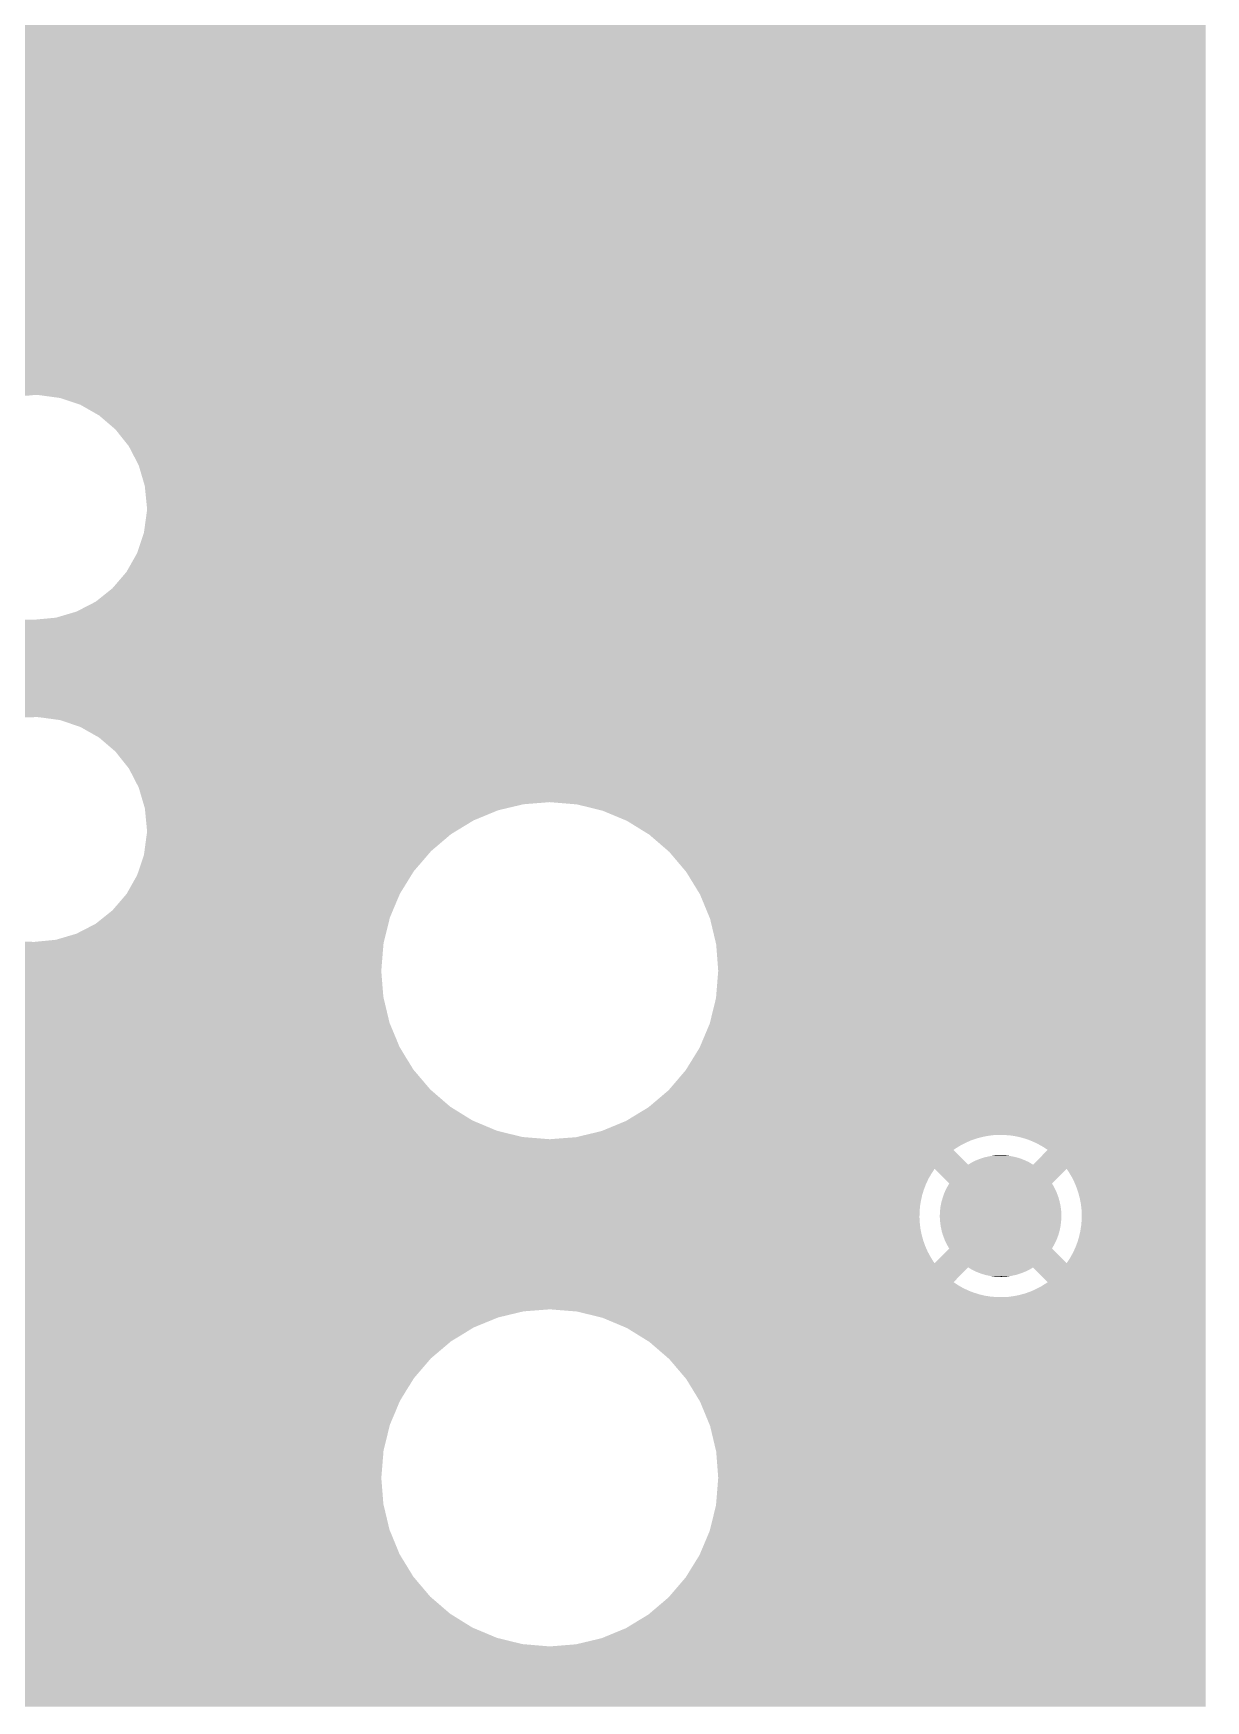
# Model space of a CAD drawing. Extents: x 295 to 953, y 10 to 290.
# Drawn here: x 848.76 to 862.05, y 114.86 to 133.76 of the extents above; entities that cross this region are included whole.
import ezdxf

# ---------------------------------------------------------------- set-up
doc = ezdxf.new("R2010")
doc.units = 0
doc.header["$LTSCALE"] = 5
doc.header["$MEASUREMENT"] = 0
doc.layers.add('GND', color=7, linetype='CONTINUOUS')

msp = doc.modelspace()

# ---------------------------------------------------------------- linework, layer by layer
at = {"layer": 'GND'}
for points in [[(702.237, 133.633), (702.082, 133.888), (862.053, 133.633), (862.053, 133.888)], [(702.351, 133.357), (702.237, 133.633), (862.053, 133.357), (862.053, 133.633)], [(702.42, 133.066), (702.351, 133.357), (862.053, 133.066), (862.053, 133.357)], [(702.444, 132.769), (702.42, 133.066), (862.053, 132.769), (862.053, 133.066)], [(702.418, 132.459), (702.444, 132.769), (862.053, 132.459), (862.053, 132.769)], [(702.347, 132.169), (702.418, 132.459), (862.053, 132.169), (862.053, 132.459)], [(702.232, 131.894), (702.347, 132.169), (862.053, 131.894), (862.053, 132.169)], [(702.075, 131.64), (702.232, 131.894), (862.053, 131.64), (862.053, 131.894)], [(701.88, 131.414), (702.075, 131.64), (862.053, 131.414), (862.053, 131.64)], [(701.652, 131.22), (701.88, 131.414), (862.053, 131.22), (862.053, 131.414)], [(701.397, 131.065), (701.652, 131.22), (862.053, 131.065), (862.053, 131.22)], [(701.121, 130.951), (701.397, 131.065), (862.053, 130.951), (862.053, 131.065)], [(588.094, 130.774), (588.13, 130.829), (862.053, 130.774), (862.053, 130.829)], [(588.13, 130.829), (588.147, 130.858), (862.053, 130.829), (862.053, 130.858)], [(700.533, 130.858), (700.831, 130.882), (862.053, 130.858), (862.053, 130.882)], [(700.831, 130.882), (701.121, 130.951), (862.053, 130.882), (862.053, 130.951)], [(511.399, 130.725), (511.399, 130.774), (862.053, 130.725), (862.053, 130.774)], [(587.879, 130.559), (587.713, 130.725), (862.053, 130.559), (862.053, 130.725)], [(587.495, 130.401), (587.559, 130.414), (862.053, 130.401), (862.053, 130.414)], [(587.559, 130.414), (587.623, 130.431), (862.053, 130.414), (862.053, 130.431)], [(587.623, 130.431), (587.684, 130.453), (862.053, 130.431), (862.053, 130.453)], [(587.684, 130.453), (587.744, 130.48), (862.053, 130.453), (862.053, 130.48)], [(587.744, 130.48), (587.802, 130.51), (862.053, 130.48), (862.053, 130.51)], [(587.802, 130.51), (587.858, 130.545), (862.053, 130.51), (862.053, 130.545)], [(587.858, 130.545), (587.879, 130.559), (862.053, 130.545), (862.053, 130.559)], [(511.399, 130.16), (511.399, 130.388), (862.053, 130.16), (862.053, 130.388)], [(587.365, 130.388), (587.43, 130.392), (862.053, 130.388), (862.053, 130.392)], [(587.43, 130.392), (587.495, 130.401), (862.053, 130.392), (862.053, 130.401)], [(828.419, 130.156), (828.327, 130.16), (862.053, 130.156), (862.053, 130.16)], [(828.635, 130.114), (828.419, 130.156), (862.053, 130.114), (862.053, 130.156)], [(828.813, 130.037), (828.635, 130.114), (862.053, 130.037), (862.053, 130.114)], [(831.293, 130.036), (831.228, 130.037), (862.053, 130.036), (862.053, 130.037)], [(831.359, 130.031), (831.293, 130.036), (862.053, 130.031), (862.053, 130.036)], [(831.424, 130.021), (831.359, 130.031), (862.053, 130.021), (862.053, 130.031)], [(831.487, 130.006), (831.424, 130.021), (862.053, 130.006), (862.053, 130.021)], [(831.55, 129.987), (831.487, 130.006), (862.053, 129.987), (862.053, 130.006)], [(831.611, 129.963), (831.55, 129.987), (862.053, 129.963), (862.053, 129.987)], [(831.671, 129.935), (831.611, 129.963), (862.053, 129.935), (862.053, 129.963)], [(831.616, 129.7), (831.782, 129.867), (862.053, 129.7), (862.053, 129.867)], [(831.728, 129.903), (831.671, 129.935), (862.053, 129.903), (862.053, 129.935)], [(831.782, 129.867), (831.728, 129.903), (862.053, 129.867), (862.053, 129.903)], [(829.211, 129.661), (829.187, 129.7), (862.053, 129.661), (862.053, 129.7)], [(829.216, 129.652), (829.211, 129.661), (848.68, 129.652), (848.774, 129.661)], [(848.822, 129.66), (848.774, 129.661), (862.053, 129.66), (862.053, 129.661)], [(849.064, 129.627), (848.822, 129.66), (862.053, 129.627), (862.053, 129.66)], [(849.294, 129.55), (849.064, 129.627), (862.053, 129.55), (862.053, 129.627)], [(849.506, 129.429), (849.294, 129.55), (862.053, 129.429), (862.053, 129.55)], [(849.691, 129.271), (849.506, 129.429), (862.053, 129.271), (862.053, 129.429)], [(849.843, 129.08), (849.691, 129.271), (862.053, 129.08), (862.053, 129.271)], [(849.955, 128.864), (849.843, 129.08), (862.053, 128.864), (862.053, 129.08)], [(850.024, 128.63), (849.955, 128.864), (862.053, 128.63), (862.053, 128.864)], [(850.048, 128.387), (850.024, 128.63), (862.053, 128.387), (862.053, 128.63)], [(850.014, 128.098), (850.047, 128.339), (862.053, 128.098), (862.053, 128.339)], [(850.047, 128.339), (850.048, 128.387), (862.053, 128.339), (862.053, 128.387)], [(849.936, 127.867), (850.014, 128.098), (862.053, 127.867), (862.053, 128.098)], [(849.816, 127.655), (849.936, 127.867), (862.053, 127.655), (862.053, 127.867)], [(849.657, 127.47), (849.816, 127.655), (862.053, 127.47), (862.053, 127.655)], [(849.467, 127.318), (849.657, 127.47), (862.053, 127.318), (862.053, 127.47)], [(849.017, 127.137), (849.25, 127.206), (862.053, 127.137), (862.053, 127.206)], [(849.25, 127.206), (849.467, 127.318), (862.053, 127.206), (862.053, 127.318)], [(631.33, 127.114), (631.33, 127.115), (848.774, 127.114), (848.726, 127.115)], [(631.34, 127.057), (631.33, 127.114), (862.053, 127.057), (862.053, 127.114)], [(631.347, 126.992), (631.34, 127.057), (862.053, 126.992), (862.053, 127.057)], [(848.774, 127.114), (849.017, 127.137), (862.053, 127.114), (862.053, 127.137)], [(631.333, 126.751), (631.343, 126.816), (862.053, 126.751), (862.053, 126.816)], [(631.343, 126.816), (631.348, 126.881), (862.053, 126.816), (862.053, 126.881)], [(631.349, 126.927), (631.347, 126.992), (862.053, 126.927), (862.053, 126.992)], [(631.348, 126.881), (631.349, 126.927), (862.053, 126.881), (862.053, 126.927)], [(631.275, 126.564), (631.298, 126.625), (862.053, 126.564), (862.053, 126.625)], [(631.298, 126.625), (631.318, 126.687), (862.053, 126.625), (862.053, 126.687)], [(631.318, 126.687), (631.333, 126.751), (862.053, 126.687), (862.053, 126.751)], [(631.178, 126.392), (631.215, 126.447), (862.053, 126.392), (862.053, 126.447)], [(631.215, 126.447), (631.247, 126.504), (862.053, 126.447), (862.053, 126.504)], [(631.247, 126.504), (631.275, 126.564), (862.053, 126.504), (862.053, 126.564)], [(615.258, 126.344), (615.228, 126.392), (862.053, 126.344), (862.053, 126.392)], [(630.964, 126.178), (630.797, 126.344), (862.053, 126.178), (862.053, 126.344)], [(630.707, 126.05), (630.769, 126.072), (862.053, 126.05), (862.053, 126.072)], [(630.769, 126.072), (630.829, 126.098), (862.053, 126.072), (862.053, 126.098)], [(630.829, 126.098), (630.887, 126.129), (862.053, 126.098), (862.053, 126.129)], [(630.887, 126.129), (630.943, 126.163), (862.053, 126.129), (862.053, 126.163)], [(630.943, 126.163), (630.964, 126.178), (862.053, 126.163), (862.053, 126.178)], [(630.449, 126.007), (630.496, 126.01), (848.746, 126.007), (848.774, 126.01)], [(630.496, 126.01), (630.515, 126.011), (862.053, 126.01), (862.053, 126.011)], [(630.515, 126.011), (630.58, 126.019), (862.053, 126.011), (862.053, 126.019)], [(630.58, 126.019), (630.644, 126.032), (862.053, 126.019), (862.053, 126.032)], [(630.644, 126.032), (630.707, 126.05), (862.053, 126.032), (862.053, 126.05)], [(848.822, 126.009), (848.774, 126.01), (862.053, 126.009), (862.053, 126.01)], [(849.064, 125.976), (848.822, 126.009), (862.053, 125.976), (862.053, 126.009)], [(849.294, 125.898), (849.064, 125.976), (862.053, 125.898), (862.053, 125.976)], [(849.506, 125.778), (849.294, 125.898), (862.053, 125.778), (862.053, 125.898)], [(849.691, 125.619), (849.506, 125.778), (862.053, 125.619), (862.053, 125.778)], [(849.843, 125.429), (849.691, 125.619), (862.053, 125.429), (862.053, 125.619)], [(849.955, 125.212), (849.843, 125.429), (862.053, 125.212), (862.053, 125.429)], [(850.004, 125.046), (849.955, 125.212), (862.053, 125.046), (862.053, 125.212)], [(850.011, 125.022), (850.004, 125.046), (854.318, 125.022), (854.616, 125.046)], [(850.024, 124.979), (850.011, 125.022), (854.136, 124.979), (854.318, 125.022)], [(850.027, 124.953), (850.024, 124.979), (854.028, 124.953), (854.136, 124.979)], [(850.038, 124.839), (850.027, 124.953), (853.752, 124.839), (854.028, 124.953)], [(854.926, 125.02), (854.616, 125.046), (862.053, 125.02), (862.053, 125.046)], [(855.215, 124.949), (854.926, 125.02), (862.053, 124.949), (862.053, 125.02)], [(855.491, 124.834), (855.215, 124.949), (862.053, 124.834), (862.053, 124.949)], [(850.048, 124.736), (850.038, 124.839), (853.583, 124.736), (853.752, 124.839)], [(850.047, 124.688), (850.048, 124.736), (853.504, 124.688), (853.583, 124.736)], [(855.745, 124.677), (855.491, 124.834), (862.053, 124.677), (862.053, 124.834)], [(850.02, 124.49), (850.046, 124.684), (853.269, 124.49), (853.497, 124.684)], [(850.046, 124.684), (850.047, 124.688), (853.497, 124.684), (853.504, 124.688)], [(855.971, 124.482), (855.745, 124.677), (862.053, 124.482), (862.053, 124.677)], [(849.953, 124.264), (850.014, 124.446), (853.075, 124.264), (853.232, 124.446)], [(850.014, 124.446), (850.02, 124.49), (853.232, 124.446), (853.269, 124.49)], [(856.164, 124.254), (855.971, 124.482), (862.053, 124.254), (862.053, 124.482)], [(849.82, 124.01), (849.936, 124.216), (852.918, 124.01), (853.045, 124.216)], [(849.936, 124.216), (849.953, 124.264), (853.045, 124.216), (853.075, 124.264)], [(856.32, 123.999), (856.164, 124.254), (862.053, 123.999), (862.053, 124.254)], [(849.657, 123.819), (849.816, 124.004), (852.837, 123.819), (852.915, 124.004)], [(849.816, 124.004), (849.82, 124.01), (852.915, 124.004), (852.918, 124.01)], [(856.434, 123.723), (856.32, 123.999), (862.053, 123.723), (862.053, 123.999)], [(849.552, 123.735), (849.657, 123.819), (852.802, 123.735), (852.837, 123.819)], [(849.25, 123.555), (849.467, 123.667), (852.758, 123.555), (852.786, 123.667)], [(849.467, 123.667), (849.552, 123.735), (852.786, 123.667), (852.802, 123.735)], [(856.503, 123.433), (856.434, 123.723), (862.053, 123.433), (862.053, 123.723)], [(749.63, 123.462), (749.63, 123.463), (848.774, 123.462), (848.726, 123.463)], [(749.634, 123.445), (749.63, 123.462), (852.731, 123.445), (852.735, 123.462)], [(749.641, 123.406), (749.634, 123.445), (852.728, 123.406), (852.731, 123.445)], [(848.774, 123.462), (849.017, 123.486), (852.735, 123.462), (852.741, 123.486)], [(849.017, 123.486), (849.25, 123.555), (852.741, 123.486), (852.758, 123.555)], [(856.526, 123.135), (856.503, 123.433), (862.053, 123.135), (862.053, 123.433)], [(749.648, 123.341), (749.641, 123.406), (852.722, 123.341), (852.728, 123.406)], [(749.643, 123.165), (749.649, 123.23), (852.708, 123.165), (852.713, 123.23)], [(749.65, 123.275), (749.648, 123.341), (852.717, 123.275), (852.722, 123.341)], [(749.649, 123.23), (749.65, 123.275), (852.713, 123.23), (852.717, 123.275)], [(749.599, 122.973), (749.618, 123.036), (852.718, 122.973), (852.713, 123.036)], [(749.618, 123.036), (749.633, 123.1), (852.713, 123.036), (852.708, 123.1)], [(749.633, 123.1), (749.639, 123.135), (852.708, 123.1), (852.706, 123.135)], [(749.639, 123.135), (749.643, 123.165), (852.706, 123.135), (852.708, 123.165)], [(856.501, 122.826), (856.526, 123.135), (862.053, 122.826), (862.053, 123.135)], [(749.539, 122.838), (749.547, 122.853), (852.729, 122.838), (852.728, 122.853)], [(749.547, 122.853), (749.575, 122.912), (852.728, 122.853), (852.723, 122.912)], [(749.575, 122.912), (749.599, 122.973), (852.723, 122.912), (852.718, 122.973)], [(699.441, 122.735), (699.442, 122.741), (852.754, 122.735), (852.752, 122.741)], [(749.479, 122.741), (749.515, 122.796), (852.752, 122.741), (852.739, 122.796)], [(749.515, 122.796), (749.539, 122.838), (852.739, 122.796), (852.729, 122.838)], [(815.228, 122.734), (815.162, 122.735), (852.754, 122.734), (852.754, 122.735)], [(815.293, 122.728), (815.228, 122.734), (852.755, 122.728), (852.754, 122.734)], [(815.358, 122.718), (815.293, 122.728), (852.758, 122.718), (852.755, 122.728)], [(815.422, 122.703), (815.358, 122.718), (852.761, 122.703), (852.758, 122.718)], [(815.485, 122.684), (815.422, 122.703), (852.766, 122.684), (852.761, 122.703)], [(815.546, 122.66), (815.485, 122.684), (852.771, 122.66), (852.766, 122.684)], [(815.605, 122.632), (815.546, 122.66), (852.778, 122.632), (852.771, 122.66)], [(856.43, 122.536), (856.501, 122.826), (862.053, 122.536), (862.053, 122.826)], [(815.551, 122.398), (815.7, 122.547), (852.86, 122.398), (852.798, 122.547)], [(815.662, 122.6), (815.605, 122.632), (852.786, 122.6), (852.778, 122.632)], [(815.717, 122.564), (815.662, 122.6), (852.794, 122.564), (852.786, 122.6)], [(815.7, 122.547), (815.717, 122.564), (852.798, 122.547), (852.794, 122.564)], [(856.314, 122.261), (856.43, 122.536), (862.053, 122.261), (862.053, 122.536)], [(699.279, 122.349), (699.283, 122.356), (852.88, 122.349), (852.878, 122.356)], [(748.75, 122.356), (748.815, 122.359), (852.878, 122.356), (852.876, 122.359)], [(748.815, 122.359), (748.88, 122.368), (852.876, 122.359), (852.872, 122.368)], [(748.88, 122.368), (748.945, 122.381), (852.872, 122.368), (852.867, 122.381)], [(748.945, 122.381), (749.006, 122.398), (852.867, 122.381), (852.86, 122.398)], [(815.957, 122.312), (815.932, 122.349), (852.896, 122.312), (852.88, 122.349)], [(815.981, 122.271), (815.957, 122.312), (852.912, 122.271), (852.896, 122.312)], [(815.985, 122.265), (815.981, 122.271), (852.916, 122.265), (852.912, 122.271)], [(843.972, 122.24), (843.662, 122.265), (852.932, 122.24), (852.916, 122.265)], [(844.262, 122.168), (843.972, 122.24), (852.975, 122.168), (852.932, 122.24)], [(844.537, 122.053), (844.262, 122.168), (853.046, 122.053), (852.975, 122.168)], [(856.157, 122.007), (856.314, 122.261), (862.053, 122.007), (862.053, 122.261)], [(844.596, 122.016), (844.537, 122.053), (853.068, 122.016), (853.046, 122.053)], [(844.791, 121.896), (844.596, 122.016), (853.17, 121.896), (853.068, 122.016)], [(855.963, 121.78), (856.157, 122.007), (862.053, 121.78), (862.053, 122.007)], [(844.915, 121.789), (844.791, 121.896), (853.261, 121.789), (853.17, 121.896)], [(845.017, 121.701), (844.915, 121.789), (853.363, 121.701), (853.261, 121.789)], [(855.735, 121.587), (855.963, 121.78), (862.053, 121.587), (862.053, 121.78)], [(845.108, 121.594), (845.017, 121.701), (853.487, 121.594), (853.363, 121.701)], [(845.211, 121.473), (845.108, 121.594), (853.682, 121.473), (853.487, 121.594)], [(855.48, 121.432), (855.735, 121.587), (862.053, 121.432), (862.053, 121.587)], [(845.233, 121.437), (845.211, 121.473), (853.741, 121.437), (853.682, 121.473)], [(845.303, 121.321), (845.233, 121.437), (854.017, 121.321), (853.741, 121.437)], [(855.204, 121.318), (855.48, 121.432), (862.053, 121.318), (862.053, 121.432)], [(845.347, 121.25), (845.303, 121.321), (854.307, 121.25), (854.017, 121.321)], [(845.362, 121.225), (845.347, 121.25), (854.616, 121.225), (854.307, 121.25)], [(845.366, 121.219), (845.362, 121.225), (859.413, 121.219), (859.431, 121.225)], [(845.37, 121.21), (845.366, 121.219), (859.388, 121.21), (859.413, 121.219)], [(845.381, 121.183), (845.37, 121.21), (859.328, 121.183), (859.388, 121.21)], [(845.393, 121.153), (845.381, 121.183), (859.27, 121.153), (859.328, 121.183)], [(845.408, 121.118), (845.393, 121.153), (859.214, 121.118), (859.27, 121.153)], [(854.616, 121.225), (854.701, 121.232), (859.431, 121.225), (859.45, 121.232)], [(854.701, 121.232), (854.914, 121.248), (859.45, 121.232), (859.51, 121.248)], [(854.914, 121.248), (854.917, 121.249), (859.51, 121.248), (859.513, 121.249)], [(854.917, 121.249), (854.972, 121.262), (859.513, 121.249), (859.577, 121.262)], [(854.972, 121.262), (855.007, 121.271), (859.577, 121.262), (859.642, 121.271)], [(855.007, 121.271), (855.023, 121.274), (859.642, 121.271), (859.708, 121.274)], [(855.023, 121.274), (855.204, 121.318), (862.053, 121.274), (862.053, 121.318)], [(859.773, 121.273), (859.708, 121.274), (862.053, 121.273), (862.053, 121.274)], [(859.839, 121.268), (859.773, 121.273), (862.053, 121.268), (862.053, 121.273)], [(859.903, 121.258), (859.839, 121.268), (862.053, 121.258), (862.053, 121.268)], [(859.967, 121.243), (859.903, 121.258), (862.053, 121.243), (862.053, 121.258)], [(860.03, 121.224), (859.967, 121.243), (862.053, 121.224), (862.053, 121.243)], [(860.091, 121.2), (860.03, 121.224), (862.053, 121.2), (862.053, 121.224)], [(860.15, 121.172), (860.091, 121.2), (862.053, 121.172), (862.053, 121.2)], [(860.207, 121.14), (860.15, 121.172), (862.053, 121.14), (862.053, 121.172)], [(845.413, 121.104), (845.408, 121.118), (859.194, 121.104), (859.214, 121.118)], [(845.48, 120.943), (845.413, 121.104), (859.355, 120.943), (859.194, 121.104)], [(859.36, 120.937), (859.393, 120.957), (860.096, 120.937), (860.062, 120.957)], [(859.393, 120.957), (859.41, 120.966), (860.062, 120.957), (860.047, 120.966)], [(859.41, 120.966), (859.444, 120.983), (860.047, 120.966), (860.011, 120.983)], [(859.444, 120.983), (859.462, 120.99), (860.011, 120.983), (859.995, 120.99)], [(859.462, 120.99), (859.496, 121.004), (859.995, 120.99), (859.958, 121.004)], [(859.496, 121.004), (859.515, 121.01), (859.958, 121.004), (859.942, 121.01)], [(859.515, 121.01), (859.55, 121.021), (859.942, 121.01), (859.903, 121.021)], [(859.55, 121.021), (859.57, 121.025), (859.903, 121.021), (859.888, 121.025)], [(859.57, 121.025), (859.606, 121.033), (859.888, 121.025), (859.847, 121.033)], [(859.606, 121.033), (859.627, 121.036), (859.847, 121.033), (859.832, 121.036)], [(859.627, 121.036), (859.662, 121.041), (859.832, 121.036), (859.789, 121.041)], [(859.662, 121.041), (859.69, 121.042), (859.789, 121.041), (859.775, 121.042)], [(859.69, 121.042), (859.719, 121.044), (859.775, 121.042), (859.719, 121.044)], [(860.096, 120.937), (860.262, 121.104), (862.053, 120.937), (862.053, 121.104)], [(860.262, 121.104), (860.207, 121.14), (862.053, 121.104), (862.053, 121.14)], [(845.481, 120.937), (845.48, 120.943), (859.36, 120.937), (859.355, 120.943)], [(845.493, 120.889), (845.481, 120.937), (862.053, 120.889), (862.053, 120.937)], [(845.506, 120.834), (845.493, 120.889), (858.943, 120.834), (858.979, 120.889)], [(845.519, 120.777), (845.506, 120.834), (858.91, 120.777), (858.943, 120.834)], [(845.534, 120.718), (845.519, 120.777), (858.882, 120.718), (858.91, 120.777)], [(859.145, 120.723), (858.979, 120.889), (860.311, 120.723), (860.477, 120.889)], [(860.502, 120.851), (860.477, 120.889), (862.053, 120.851), (862.053, 120.889)], [(860.536, 120.795), (860.502, 120.851), (862.053, 120.795), (862.053, 120.851)], [(860.565, 120.736), (860.536, 120.795), (862.053, 120.736), (862.053, 120.795)], [(845.548, 120.657), (845.534, 120.718), (858.859, 120.657), (858.882, 120.718)], [(845.549, 120.652), (845.548, 120.657), (858.857, 120.652), (858.859, 120.657)], [(845.554, 120.594), (845.549, 120.652), (858.839, 120.594), (858.857, 120.652)], [(845.559, 120.53), (845.554, 120.594), (858.825, 120.53), (858.839, 120.594)], [(859.073, 120.569), (859.076, 120.577), (860.383, 120.569), (860.38, 120.577)], [(859.076, 120.577), (859.092, 120.622), (860.38, 120.577), (860.363, 120.622)], [(859.092, 120.622), (859.096, 120.63), (860.363, 120.622), (860.36, 120.63)], [(859.096, 120.63), (859.117, 120.673), (860.36, 120.63), (860.339, 120.673)], [(859.117, 120.673), (859.121, 120.681), (860.339, 120.673), (860.335, 120.681)], [(859.121, 120.681), (859.145, 120.723), (860.335, 120.681), (860.311, 120.723)], [(860.59, 120.675), (860.565, 120.736), (862.053, 120.675), (862.053, 120.736)], [(860.611, 120.613), (860.59, 120.675), (862.053, 120.613), (862.053, 120.675)], [(860.627, 120.55), (860.611, 120.613), (862.053, 120.55), (862.053, 120.613)], [(845.564, 120.465), (845.559, 120.53), (858.814, 120.465), (858.825, 120.53)], [(845.569, 120.4), (845.564, 120.465), (858.809, 120.4), (858.814, 120.465)], [(845.573, 120.354), (845.569, 120.4), (858.808, 120.354), (858.809, 120.4)], [(859.038, 120.355), (859.04, 120.402), (860.417, 120.355), (860.415, 120.402)], [(859.04, 120.402), (859.041, 120.411), (860.415, 120.402), (860.415, 120.411)], [(859.041, 120.411), (859.046, 120.459), (860.415, 120.411), (860.409, 120.459)], [(859.046, 120.459), (859.048, 120.468), (860.409, 120.459), (860.408, 120.468)], [(859.048, 120.468), (859.057, 120.514), (860.408, 120.468), (860.398, 120.514)], [(859.057, 120.514), (859.06, 120.523), (860.398, 120.514), (860.396, 120.523)], [(859.06, 120.523), (859.073, 120.569), (860.396, 120.523), (860.383, 120.569)], [(860.639, 120.485), (860.627, 120.55), (862.053, 120.485), (862.053, 120.55)], [(860.646, 120.42), (860.639, 120.485), (862.053, 120.42), (862.053, 120.485)], [(860.648, 120.354), (860.646, 120.42), (862.053, 120.354), (862.053, 120.42)], [(845.555, 120.14), (845.56, 120.204), (858.833, 120.14), (858.82, 120.204)], [(845.56, 120.204), (845.566, 120.269), (858.82, 120.204), (858.812, 120.269)], [(845.566, 120.269), (845.571, 120.334), (858.812, 120.269), (858.808, 120.334)], [(845.571, 120.334), (845.573, 120.354), (858.808, 120.334), (858.808, 120.354)], [(859.038, 120.354), (859.038, 120.355), (860.417, 120.354), (860.417, 120.355)], [(859.04, 120.307), (859.038, 120.354), (860.416, 120.307), (860.417, 120.354)], [(859.041, 120.298), (859.04, 120.307), (860.414, 120.298), (860.416, 120.307)], [(859.047, 120.25), (859.041, 120.298), (860.409, 120.25), (860.414, 120.298)], [(859.048, 120.241), (859.047, 120.25), (860.408, 120.241), (860.409, 120.25)], [(859.058, 120.195), (859.048, 120.241), (860.398, 120.195), (860.408, 120.241)], [(860.631, 120.179), (860.641, 120.244), (862.053, 120.179), (862.053, 120.244)], [(860.641, 120.244), (860.647, 120.309), (862.053, 120.244), (862.053, 120.309)], [(860.647, 120.309), (860.648, 120.354), (862.053, 120.309), (862.053, 120.354)], [(845.525, 119.955), (845.54, 120.015), (858.899, 119.955), (858.873, 120.015)], [(845.54, 120.015), (845.547, 120.045), (858.873, 120.015), (858.862, 120.045)], [(845.547, 120.045), (845.55, 120.076), (858.862, 120.045), (858.851, 120.076)], [(845.55, 120.076), (845.555, 120.14), (858.851, 120.076), (858.833, 120.14)], [(859.059, 120.186), (859.058, 120.195), (860.396, 120.186), (860.398, 120.195)], [(859.073, 120.14), (859.059, 120.186), (860.383, 120.14), (860.396, 120.186)], [(859.076, 120.132), (859.073, 120.14), (860.38, 120.132), (860.383, 120.14)], [(859.093, 120.087), (859.076, 120.132), (860.363, 120.087), (860.38, 120.132)], [(859.096, 120.079), (859.093, 120.087), (860.359, 120.079), (860.363, 120.087)], [(859.117, 120.036), (859.096, 120.079), (860.339, 120.036), (860.359, 120.079)], [(859.121, 120.028), (859.117, 120.036), (860.334, 120.028), (860.339, 120.036)], [(859.145, 119.986), (859.121, 120.028), (860.311, 119.986), (860.334, 120.028)], [(860.573, 119.991), (860.597, 120.052), (862.053, 119.991), (862.053, 120.052)], [(860.597, 120.052), (860.616, 120.115), (862.053, 120.052), (862.053, 120.115)], [(860.616, 120.115), (860.631, 120.179), (862.053, 120.115), (862.053, 120.179)], [(845.48, 119.772), (845.492, 119.82), (862.053, 119.772), (862.053, 119.82)], [(845.492, 119.82), (845.497, 119.841), (858.979, 119.82), (858.964, 119.841)], [(845.497, 119.841), (845.511, 119.897), (858.964, 119.841), (858.93, 119.897)], [(845.511, 119.897), (845.525, 119.955), (858.93, 119.897), (858.899, 119.955)], [(858.979, 119.82), (859.145, 119.986), (860.477, 119.82), (860.311, 119.986)], [(860.477, 119.82), (860.513, 119.875), (862.053, 119.82), (862.053, 119.875)], [(860.513, 119.875), (860.545, 119.932), (862.053, 119.875), (862.053, 119.932)], [(860.545, 119.932), (860.573, 119.991), (862.053, 119.932), (862.053, 119.991)], [(845.413, 119.605), (845.476, 119.755), (859.194, 119.605), (859.343, 119.755)], [(845.476, 119.755), (845.48, 119.772), (859.343, 119.755), (859.36, 119.772)], [(859.394, 119.752), (859.36, 119.772), (860.063, 119.752), (860.096, 119.772)], [(859.409, 119.743), (859.394, 119.752), (860.046, 119.743), (860.063, 119.752)], [(859.445, 119.726), (859.409, 119.743), (860.012, 119.726), (860.046, 119.743)], [(859.46, 119.719), (859.445, 119.726), (859.994, 119.719), (860.012, 119.726)], [(859.498, 119.705), (859.46, 119.719), (859.959, 119.705), (859.994, 119.719)], [(859.513, 119.699), (859.498, 119.705), (859.94, 119.699), (859.959, 119.705)], [(859.552, 119.688), (859.513, 119.699), (859.905, 119.688), (859.94, 119.699)], [(859.568, 119.684), (859.552, 119.688), (859.885, 119.684), (859.905, 119.688)], [(859.608, 119.676), (859.568, 119.684), (859.85, 119.676), (859.885, 119.684)], [(859.624, 119.673), (859.608, 119.676), (859.828, 119.673), (859.85, 119.676)], [(859.667, 119.668), (859.624, 119.673), (859.794, 119.668), (859.828, 119.673)], [(859.68, 119.667), (859.667, 119.668), (859.766, 119.667), (859.794, 119.668)], [(859.737, 119.665), (859.68, 119.667), (859.737, 119.665), (859.766, 119.667)], [(860.262, 119.605), (860.096, 119.772), (862.053, 119.605), (862.053, 119.772)], [(845.337, 119.441), (845.343, 119.451), (859.617, 119.441), (859.552, 119.451)], [(845.343, 119.451), (845.352, 119.466), (859.552, 119.451), (859.488, 119.466)], [(845.352, 119.466), (845.361, 119.48), (859.488, 119.466), (859.444, 119.48)], [(845.361, 119.48), (845.363, 119.485), (859.444, 119.48), (859.426, 119.485)], [(845.363, 119.485), (845.373, 119.509), (859.426, 119.485), (859.365, 119.509)], [(845.373, 119.509), (845.385, 119.537), (859.365, 119.509), (859.305, 119.537)], [(845.385, 119.537), (845.398, 119.569), (859.305, 119.537), (859.248, 119.569)], [(845.398, 119.569), (845.413, 119.605), (859.248, 119.569), (859.194, 119.605)], [(859.813, 119.438), (859.878, 119.447), (862.053, 119.438), (862.053, 119.447)], [(859.878, 119.447), (859.943, 119.46), (862.053, 119.447), (862.053, 119.46)], [(859.943, 119.46), (860.006, 119.477), (862.053, 119.46), (862.053, 119.477)], [(860.006, 119.477), (860.068, 119.499), (862.053, 119.477), (862.053, 119.499)], [(860.068, 119.499), (860.128, 119.526), (862.053, 119.499), (862.053, 119.526)], [(860.128, 119.526), (860.186, 119.556), (862.053, 119.526), (862.053, 119.556)], [(860.186, 119.556), (860.241, 119.591), (862.053, 119.556), (862.053, 119.591)], [(860.241, 119.591), (860.262, 119.605), (862.053, 119.591), (862.053, 119.605)], [(845.204, 119.226), (845.233, 119.274), (854.118, 119.226), (854.318, 119.274)], [(845.233, 119.274), (845.248, 119.297), (854.318, 119.274), (854.616, 119.297)], [(845.248, 119.297), (845.333, 119.435), (862.053, 119.297), (862.053, 119.435)], [(845.333, 119.436), (845.337, 119.441), (859.682, 119.436), (859.617, 119.441)], [(845.333, 119.435), (845.333, 119.436), (859.748, 119.435), (859.682, 119.436)], [(854.926, 119.272), (854.616, 119.297), (862.053, 119.272), (862.053, 119.297)], [(855.215, 119.201), (854.926, 119.272), (862.053, 119.201), (862.053, 119.272)], [(859.748, 119.435), (859.813, 119.438), (862.053, 119.435), (862.053, 119.438)], [(845.009, 118.999), (845.087, 119.091), (853.603, 118.999), (853.752, 119.091)], [(845.087, 119.091), (845.185, 119.204), (853.752, 119.091), (854.028, 119.204)], [(845.185, 119.204), (845.204, 119.226), (854.028, 119.204), (854.118, 119.226)], [(855.491, 119.085), (855.215, 119.201), (862.053, 119.085), (862.053, 119.201)], [(855.745, 118.928), (855.491, 119.085), (862.053, 118.928), (862.053, 119.085)], [(844.781, 118.806), (844.933, 118.935), (853.345, 118.806), (853.497, 118.935)], [(844.933, 118.935), (845.009, 118.999), (853.497, 118.935), (853.603, 118.999)], [(855.971, 118.733), (855.745, 118.928), (862.053, 118.733), (862.053, 118.928)], [(844.526, 118.651), (844.676, 118.742), (853.191, 118.651), (853.269, 118.742)], [(844.676, 118.742), (844.781, 118.806), (853.269, 118.742), (853.345, 118.806)], [(856.164, 118.506), (855.971, 118.733), (862.053, 118.506), (862.053, 118.733)], [(843.96, 118.467), (844.16, 118.515), (853.045, 118.467), (853.075, 118.515)], [(844.16, 118.515), (844.25, 118.537), (853.075, 118.515), (853.093, 118.537)], [(844.25, 118.537), (844.526, 118.651), (853.093, 118.537), (853.191, 118.651)], [(856.32, 118.251), (856.164, 118.506), (862.053, 118.251), (862.053, 118.506)], [(832.131, 118.423), (832.124, 118.444), (853.017, 118.423), (853.031, 118.444)], [(832.147, 118.359), (832.131, 118.423), (852.978, 118.359), (853.017, 118.423)], [(832.159, 118.294), (832.147, 118.359), (852.938, 118.294), (852.978, 118.359)], [(843.662, 118.444), (843.96, 118.467), (853.031, 118.444), (853.045, 118.467)], [(832.162, 118.261), (832.159, 118.294), (852.918, 118.261), (852.938, 118.294)], [(832.161, 118.053), (832.167, 118.118), (852.83, 118.053), (852.858, 118.118)], [(832.166, 118.229), (832.162, 118.261), (852.904, 118.229), (852.918, 118.261)], [(832.168, 118.164), (832.166, 118.229), (852.877, 118.164), (852.904, 118.229)], [(832.167, 118.118), (832.168, 118.164), (852.858, 118.118), (852.877, 118.164)], [(856.434, 117.975), (856.32, 118.251), (862.053, 117.975), (862.053, 118.251)], [(832.136, 117.924), (832.151, 117.986), (852.787, 117.924), (852.802, 117.986)], [(832.151, 117.988), (832.161, 118.053), (852.803, 117.988), (852.83, 118.053)], [(832.151, 117.986), (832.151, 117.988), (852.802, 117.986), (852.803, 117.988)], [(856.503, 117.684), (856.434, 117.975), (862.053, 117.684), (862.053, 117.975)], [(832.04, 117.696), (832.065, 117.741), (852.731, 117.696), (852.742, 117.741)], [(832.065, 117.741), (832.093, 117.801), (852.742, 117.741), (852.757, 117.801)], [(832.093, 117.801), (832.117, 117.862), (852.757, 117.801), (852.772, 117.862)], [(832.117, 117.862), (832.136, 117.924), (852.772, 117.862), (852.787, 117.924)], [(776.26, 117.612), (776.22, 117.629), (852.724, 117.612), (852.726, 117.629)], [(776.304, 117.581), (776.26, 117.612), (852.722, 117.581), (852.724, 117.612)], [(831.782, 117.415), (831.616, 117.581), (852.708, 117.415), (852.722, 117.581)], [(831.997, 117.629), (832.033, 117.684), (852.726, 117.629), (852.73, 117.684)], [(832.033, 117.684), (832.04, 117.696), (852.73, 117.684), (852.731, 117.696)], [(856.526, 117.387), (856.503, 117.684), (862.053, 117.387), (862.053, 117.684)], [(831.648, 117.335), (831.706, 117.366), (852.71, 117.335), (852.707, 117.366)], [(831.706, 117.366), (831.74, 117.387), (852.707, 117.366), (852.706, 117.387)], [(831.74, 117.387), (831.762, 117.4), (852.706, 117.387), (852.707, 117.4)], [(831.762, 117.4), (831.782, 117.415), (852.707, 117.4), (852.708, 117.415)], [(856.501, 117.077), (856.526, 117.387), (862.053, 117.077), (862.053, 117.387)], [(776.7, 117.132), (776.634, 117.244), (852.726, 117.132), (852.717, 117.244)], [(831.268, 117.244), (831.334, 117.248), (852.717, 117.244), (852.717, 117.248)], [(831.334, 117.248), (831.399, 117.256), (852.717, 117.248), (852.716, 117.256)], [(831.399, 117.256), (831.463, 117.269), (852.716, 117.256), (852.715, 117.269)], [(831.463, 117.269), (831.526, 117.287), (852.715, 117.269), (852.714, 117.287)], [(831.526, 117.287), (831.588, 117.309), (852.714, 117.287), (852.712, 117.309)], [(831.588, 117.309), (831.648, 117.335), (852.712, 117.309), (852.71, 117.335)], [(776.714, 117.089), (776.7, 117.132), (852.729, 117.089), (852.726, 117.132)], [(776.738, 117.016), (776.714, 117.089), (852.747, 117.016), (852.729, 117.089)], [(837.182, 117.012), (837.09, 117.016), (852.748, 117.012), (852.747, 117.016)], [(837.398, 116.969), (837.182, 117.012), (852.758, 116.969), (852.748, 117.012)], [(856.43, 116.787), (856.501, 117.077), (862.053, 116.787), (862.053, 117.077)], [(837.601, 116.882), (837.398, 116.969), (852.779, 116.882), (852.758, 116.969)], [(837.718, 116.799), (837.601, 116.882), (852.798, 116.799), (852.779, 116.882)], [(837.78, 116.755), (837.718, 116.799), (852.817, 116.755), (852.798, 116.799)], [(837.929, 116.592), (837.78, 116.755), (852.884, 116.592), (852.817, 116.755)], [(856.314, 116.512), (856.43, 116.787), (862.053, 116.512), (862.053, 116.787)], [(837.97, 116.523), (837.929, 116.592), (852.912, 116.523), (852.884, 116.592)], [(838.041, 116.402), (837.97, 116.523), (852.986, 116.402), (852.912, 116.523)], [(856.157, 116.258), (856.314, 116.512), (862.053, 116.258), (862.053, 116.512)], [(838.085, 116.268), (838.041, 116.402), (853.068, 116.268), (852.986, 116.402)], [(838.11, 116.192), (838.085, 116.268), (853.132, 116.192), (853.068, 116.268)], [(855.963, 116.032), (856.157, 116.258), (862.053, 116.032), (862.053, 116.258)], [(838.126, 116.04), (838.11, 116.192), (853.261, 116.04), (853.132, 116.192)], [(838.133, 115.973), (838.126, 116.04), (853.339, 115.973), (853.261, 116.04)], [(838.122, 115.846), (838.129, 115.881), (853.487, 115.846), (853.446, 115.881)], [(838.129, 115.881), (838.133, 115.973), (853.446, 115.881), (853.339, 115.973)], [(855.735, 115.838), (855.963, 116.032), (862.053, 115.838), (862.053, 116.032)], [(838.047, 115.573), (838.086, 115.665), (854.017, 115.573), (853.798, 115.665)], [(838.086, 115.665), (838.091, 115.688), (853.798, 115.665), (853.741, 115.688)], [(838.091, 115.688), (838.122, 115.846), (853.741, 115.688), (853.487, 115.846)], [(855.204, 115.569), (855.48, 115.683), (862.053, 115.569), (862.053, 115.683)], [(855.48, 115.683), (855.735, 115.838), (862.053, 115.683), (862.053, 115.838)], [(837.999, 115.462), (838.005, 115.476), (862.053, 115.462), (862.053, 115.476)], [(838.005, 115.476), (838.016, 115.502), (854.616, 115.476), (854.307, 115.502)], [(838.016, 115.502), (838.047, 115.573), (854.307, 115.502), (854.017, 115.573)], [(854.616, 115.476), (854.914, 115.5), (862.053, 115.476), (862.053, 115.5)], [(854.914, 115.5), (855.204, 115.569), (862.053, 115.5), (862.053, 115.569)], [(837.872, 115.283), (837.999, 115.462), (862.053, 115.283), (862.053, 115.462)], [(837.519, 115.022), (837.709, 115.134), (862.053, 115.022), (862.053, 115.134)], [(837.709, 115.134), (837.872, 115.283), (862.053, 115.134), (862.053, 115.283)], [(657.513, 114.793), (657.469, 114.93), (862.053, 114.793), (862.053, 114.93)], [(837.09, 114.93), (837.309, 114.954), (862.053, 114.93), (862.053, 114.954)], [(837.309, 114.954), (837.519, 115.022), (862.053, 114.954), (862.053, 115.022)]]:
    msp.add_solid(points, dxfattribs=at)

doc.saveas('drawing.dxf')
